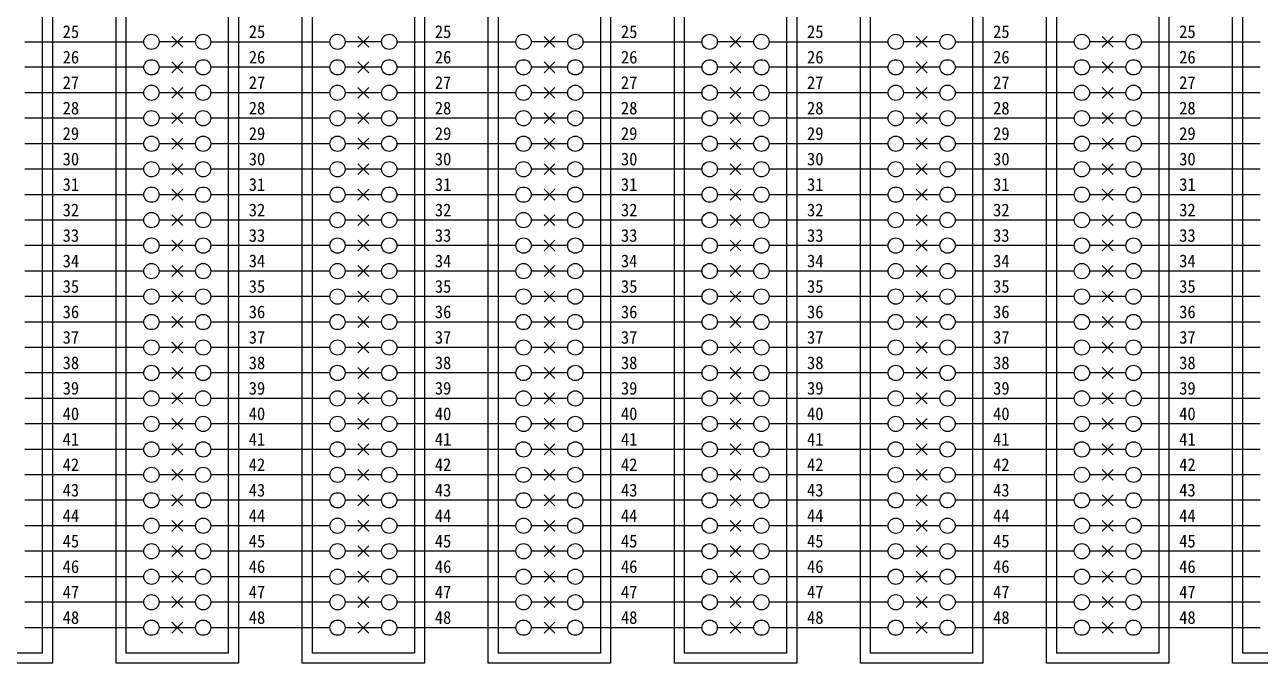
# Model space of a CAD drawing. Extents: x 10526 to 11696, y -1080 to -247.
# Drawn here: x 11138.1 to 11429, y -703.2 to -552.8 of the extents above; entities that cross this region are included whole.
import ezdxf
from ezdxf.enums import TextEntityAlignment as Align

# ---------------------------------------------------------------- set-up
doc = ezdxf.new("R2010")
doc.units = 0
doc.header["$LTSCALE"] = 10
doc.header["$MEASUREMENT"] = 0
for name, color, linetype in [('TN-CABL', 4, 'Continuous'), ('TN-TABL', 3, 'Continuous'), ('TN-TEXT', 3, 'Continuous')]:
    doc.layers.add(name, color=color, linetype=linetype)
doc.styles.get("Standard").update_dxf_attribs({"font": 'GulimChe.ttf'})

msp = doc.modelspace()

# ---------------------------------------------------------------- linework, layer by layer
at = {"layer": 'TN-CABL', "flags": 128}
for points in [[(11138.15, -556.85), (11166.17, -556.85)], [(11178.35, -556.85), (11169.76, -556.85)], [(11181.95, -556.85), (11209.97, -556.85)], [(11222.15, -556.85), (11213.56, -556.85)], [(11225.75, -556.85), (11253.77, -556.85)], [(11265.95, -556.85), (11257.36, -556.85)], [(11269.55, -556.85), (11297.57, -556.85)], [(11309.75, -556.85), (11301.16, -556.85)], [(11313.35, -556.85), (11341.37, -556.85)], [(11353.55, -556.85), (11344.96, -556.85)], [(11357.15, -556.85), (11385.17, -556.85)], [(11397.35, -556.85), (11388.76, -556.85)], [(11400.95, -556.85), (11428.97, -556.85)], [(11166.17, -562.85), (11138.15, -562.85)], [(11178.35, -562.85), (11169.76, -562.85)], [(11209.97, -562.85), (11181.95, -562.85)], [(11222.15, -562.85), (11213.56, -562.85)], [(11253.77, -562.85), (11225.75, -562.85)], [(11265.95, -562.85), (11257.36, -562.85)], [(11297.57, -562.85), (11269.55, -562.85)], [(11309.75, -562.85), (11301.16, -562.85)], [(11341.37, -562.85), (11313.35, -562.85)], [(11353.55, -562.85), (11344.96, -562.85)], [(11385.17, -562.85), (11357.15, -562.85)], [(11397.35, -562.85), (11388.76, -562.85)], [(11428.97, -562.85), (11400.95, -562.85)], [(11166.17, -568.85), (11138.15, -568.85)], [(11178.35, -568.85), (11169.76, -568.85)], [(11209.97, -568.85), (11181.95, -568.85)], [(11222.15, -568.85), (11213.56, -568.85)], [(11253.77, -568.85), (11225.75, -568.85)], [(11265.95, -568.85), (11257.36, -568.85)], [(11297.57, -568.85), (11269.55, -568.85)], [(11309.75, -568.85), (11301.16, -568.85)], [(11341.37, -568.85), (11313.35, -568.85)], [(11353.55, -568.85), (11344.96, -568.85)], [(11385.17, -568.85), (11357.15, -568.85)], [(11397.35, -568.85), (11388.76, -568.85)], [(11428.97, -568.85), (11400.95, -568.85)], [(11166.17, -574.85), (11138.15, -574.85)], [(11178.35, -574.85), (11169.76, -574.85)], [(11209.97, -574.85), (11181.95, -574.85)], [(11222.15, -574.85), (11213.56, -574.85)], [(11253.77, -574.85), (11225.75, -574.85)], [(11265.95, -574.85), (11257.36, -574.85)], [(11297.57, -574.85), (11269.55, -574.85)], [(11309.75, -574.85), (11301.16, -574.85)], [(11341.37, -574.85), (11313.35, -574.85)], [(11353.55, -574.85), (11344.96, -574.85)], [(11385.17, -574.85), (11357.15, -574.85)], [(11397.35, -574.85), (11388.76, -574.85)], [(11428.97, -574.85), (11400.95, -574.85)], [(11166.17, -580.85), (11138.15, -580.85)], [(11178.35, -580.85), (11169.76, -580.85)], [(11209.97, -580.85), (11181.95, -580.85)], [(11222.15, -580.85), (11213.56, -580.85)], [(11253.77, -580.85), (11225.75, -580.85)], [(11265.95, -580.85), (11257.36, -580.85)], [(11297.57, -580.85), (11269.55, -580.85)], [(11309.75, -580.85), (11301.16, -580.85)], [(11341.37, -580.85), (11313.35, -580.85)], [(11353.55, -580.85), (11344.96, -580.85)], [(11385.17, -580.85), (11357.15, -580.85)], [(11397.35, -580.85), (11388.76, -580.85)], [(11428.97, -580.85), (11400.95, -580.85)], [(11166.17, -586.85), (11138.15, -586.85)], [(11178.35, -586.85), (11169.76, -586.85)], [(11209.97, -586.85), (11181.95, -586.85)], [(11222.15, -586.85), (11213.56, -586.85)], [(11253.77, -586.85), (11225.75, -586.85)], [(11265.95, -586.85), (11257.36, -586.85)], [(11297.57, -586.85), (11269.55, -586.85)], [(11309.75, -586.85), (11301.16, -586.85)], [(11341.37, -586.85), (11313.35, -586.85)], [(11353.55, -586.85), (11344.96, -586.85)], [(11385.17, -586.85), (11357.15, -586.85)], [(11397.35, -586.85), (11388.76, -586.85)], [(11428.97, -586.85), (11400.95, -586.85)], [(11166.17, -592.85), (11138.15, -592.85)], [(11178.35, -592.85), (11169.76, -592.85)], [(11209.97, -592.85), (11181.95, -592.85)], [(11222.15, -592.85), (11213.56, -592.85)], [(11253.77, -592.85), (11225.75, -592.85)], [(11265.95, -592.85), (11257.36, -592.85)], [(11297.57, -592.85), (11269.55, -592.85)], [(11309.75, -592.85), (11301.16, -592.85)], [(11341.37, -592.85), (11313.35, -592.85)], [(11353.55, -592.85), (11344.96, -592.85)], [(11385.17, -592.85), (11357.15, -592.85)], [(11397.35, -592.85), (11388.76, -592.85)], [(11428.97, -592.85), (11400.95, -592.85)], [(11166.17, -598.85), (11138.15, -598.85)], [(11178.35, -598.85), (11169.76, -598.85)], [(11209.97, -598.85), (11181.95, -598.85)], [(11222.15, -598.85), (11213.56, -598.85)], [(11253.77, -598.85), (11225.75, -598.85)], [(11265.95, -598.85), (11257.36, -598.85)], [(11297.57, -598.85), (11269.55, -598.85)], [(11309.75, -598.85), (11301.16, -598.85)], [(11341.37, -598.85), (11313.35, -598.85)], [(11353.55, -598.85), (11344.96, -598.85)], [(11385.17, -598.85), (11357.15, -598.85)], [(11397.35, -598.85), (11388.76, -598.85)], [(11428.97, -598.85), (11400.95, -598.85)], [(11166.17, -604.85), (11138.15, -604.85)], [(11178.35, -604.85), (11169.76, -604.85)], [(11209.97, -604.85), (11181.95, -604.85)], [(11222.15, -604.85), (11213.56, -604.85)], [(11253.77, -604.85), (11225.75, -604.85)], [(11265.95, -604.85), (11257.36, -604.85)], [(11297.57, -604.85), (11269.55, -604.85)], [(11309.75, -604.85), (11301.16, -604.85)], [(11341.37, -604.85), (11313.35, -604.85)], [(11353.55, -604.85), (11344.96, -604.85)], [(11385.17, -604.85), (11357.15, -604.85)], [(11397.35, -604.85), (11388.76, -604.85)], [(11428.97, -604.85), (11400.95, -604.85)], [(11166.17, -610.85), (11138.15, -610.85)], [(11178.35, -610.85), (11169.76, -610.85)], [(11209.97, -610.85), (11181.95, -610.85)], [(11222.15, -610.85), (11213.56, -610.85)], [(11253.77, -610.85), (11225.75, -610.85)], [(11265.95, -610.85), (11257.36, -610.85)], [(11297.57, -610.85), (11269.55, -610.85)], [(11309.75, -610.85), (11301.16, -610.85)], [(11341.37, -610.85), (11313.35, -610.85)], [(11353.55, -610.85), (11344.96, -610.85)], [(11385.17, -610.85), (11357.15, -610.85)], [(11397.35, -610.85), (11388.76, -610.85)], [(11428.97, -610.85), (11400.95, -610.85)], [(11166.17, -616.85), (11138.15, -616.85)], [(11178.35, -616.85), (11169.76, -616.85)], [(11209.97, -616.85), (11181.95, -616.85)], [(11222.15, -616.85), (11213.56, -616.85)], [(11253.77, -616.85), (11225.75, -616.85)], [(11265.95, -616.85), (11257.36, -616.85)], [(11297.57, -616.85), (11269.55, -616.85)], [(11309.75, -616.85), (11301.16, -616.85)], [(11341.37, -616.85), (11313.35, -616.85)], [(11353.55, -616.85), (11344.96, -616.85)], [(11385.17, -616.85), (11357.15, -616.85)], [(11397.35, -616.85), (11388.76, -616.85)], [(11428.97, -616.85), (11400.95, -616.85)], [(11166.17, -622.85), (11138.15, -622.85)], [(11178.35, -622.85), (11169.76, -622.85)], [(11209.97, -622.85), (11181.95, -622.85)], [(11222.15, -622.85), (11213.56, -622.85)], [(11253.77, -622.85), (11225.75, -622.85)], [(11265.95, -622.85), (11257.36, -622.85)], [(11297.57, -622.85), (11269.55, -622.85)], [(11309.75, -622.85), (11301.16, -622.85)], [(11341.37, -622.85), (11313.35, -622.85)], [(11353.55, -622.85), (11344.96, -622.85)], [(11385.17, -622.85), (11357.15, -622.85)], [(11397.35, -622.85), (11388.76, -622.85)], [(11428.97, -622.85), (11400.95, -622.85)], [(11166.17, -628.85), (11138.15, -628.85)], [(11178.35, -628.85), (11169.76, -628.85)], [(11209.97, -628.85), (11181.95, -628.85)], [(11222.15, -628.85), (11213.56, -628.85)], [(11253.77, -628.85), (11225.75, -628.85)], [(11265.95, -628.85), (11257.36, -628.85)], [(11297.57, -628.85), (11269.55, -628.85)], [(11309.75, -628.85), (11301.16, -628.85)], [(11341.37, -628.85), (11313.35, -628.85)], [(11353.55, -628.85), (11344.96, -628.85)], [(11385.17, -628.85), (11357.15, -628.85)], [(11397.35, -628.85), (11388.76, -628.85)], [(11428.97, -628.85), (11400.95, -628.85)], [(11166.17, -634.85), (11138.15, -634.85)], [(11178.35, -634.85), (11169.76, -634.85)], [(11209.97, -634.85), (11181.95, -634.85)], [(11222.15, -634.85), (11213.56, -634.85)], [(11253.77, -634.85), (11225.75, -634.85)], [(11265.95, -634.85), (11257.36, -634.85)], [(11297.57, -634.85), (11269.55, -634.85)], [(11309.75, -634.85), (11301.16, -634.85)], [(11341.37, -634.85), (11313.35, -634.85)], [(11353.55, -634.85), (11344.96, -634.85)], [(11385.17, -634.85), (11357.15, -634.85)], [(11397.35, -634.85), (11388.76, -634.85)], [(11428.97, -634.85), (11400.95, -634.85)], [(11166.17, -640.85), (11138.15, -640.85)], [(11178.35, -640.85), (11169.76, -640.85)], [(11209.97, -640.85), (11181.95, -640.85)], [(11222.15, -640.85), (11213.56, -640.85)], [(11253.77, -640.85), (11225.75, -640.85)], [(11265.95, -640.85), (11257.36, -640.85)], [(11297.57, -640.85), (11269.55, -640.85)], [(11309.75, -640.85), (11301.16, -640.85)], [(11341.37, -640.85), (11313.35, -640.85)], [(11353.55, -640.85), (11344.96, -640.85)], [(11385.17, -640.85), (11357.15, -640.85)], [(11397.35, -640.85), (11388.76, -640.85)], [(11428.97, -640.85), (11400.95, -640.85)], [(11166.17, -646.85), (11138.15, -646.85)], [(11178.35, -646.85), (11169.76, -646.85)], [(11209.97, -646.85), (11181.95, -646.85)], [(11222.15, -646.85), (11213.56, -646.85)], [(11253.77, -646.85), (11225.75, -646.85)], [(11265.95, -646.85), (11257.36, -646.85)], [(11297.57, -646.85), (11269.55, -646.85)], [(11309.75, -646.85), (11301.16, -646.85)], [(11341.37, -646.85), (11313.35, -646.85)], [(11353.55, -646.85), (11344.96, -646.85)], [(11385.17, -646.85), (11357.15, -646.85)], [(11397.35, -646.85), (11388.76, -646.85)], [(11428.97, -646.85), (11400.95, -646.85)], [(11166.17, -652.85), (11138.15, -652.85)], [(11178.35, -652.85), (11169.76, -652.85)], [(11209.97, -652.85), (11181.95, -652.85)], [(11222.15, -652.85), (11213.56, -652.85)], [(11253.77, -652.85), (11225.75, -652.85)], [(11265.95, -652.85), (11257.36, -652.85)], [(11297.57, -652.85), (11269.55, -652.85)], [(11309.75, -652.85), (11301.16, -652.85)], [(11341.37, -652.85), (11313.35, -652.85)], [(11353.55, -652.85), (11344.96, -652.85)], [(11385.17, -652.85), (11357.15, -652.85)], [(11397.35, -652.85), (11388.76, -652.85)], [(11428.97, -652.85), (11400.95, -652.85)], [(11166.17, -658.85), (11138.15, -658.85)], [(11178.35, -658.85), (11169.76, -658.85)], [(11209.97, -658.85), (11181.95, -658.85)], [(11222.15, -658.85), (11213.56, -658.85)], [(11253.77, -658.85), (11225.75, -658.85)], [(11265.95, -658.85), (11257.36, -658.85)], [(11297.57, -658.85), (11269.55, -658.85)], [(11309.75, -658.85), (11301.16, -658.85)], [(11341.37, -658.85), (11313.35, -658.85)], [(11353.55, -658.85), (11344.96, -658.85)], [(11385.17, -658.85), (11357.15, -658.85)], [(11397.35, -658.85), (11388.76, -658.85)], [(11428.97, -658.85), (11400.95, -658.85)], [(11166.17, -664.85), (11138.15, -664.85)], [(11178.35, -664.85), (11169.76, -664.85)], [(11209.97, -664.85), (11181.95, -664.85)], [(11222.15, -664.85), (11213.56, -664.85)], [(11253.77, -664.85), (11225.75, -664.85)], [(11265.95, -664.85), (11257.36, -664.85)], [(11297.57, -664.85), (11269.55, -664.85)], [(11309.75, -664.85), (11301.16, -664.85)], [(11341.37, -664.85), (11313.35, -664.85)], [(11353.55, -664.85), (11344.96, -664.85)], [(11385.17, -664.85), (11357.15, -664.85)], [(11397.35, -664.85), (11388.76, -664.85)], [(11428.97, -664.85), (11400.95, -664.85)], [(11166.17, -670.85), (11138.15, -670.85)], [(11178.35, -670.85), (11169.76, -670.85)], [(11209.97, -670.85), (11181.95, -670.85)], [(11222.15, -670.85), (11213.56, -670.85)], [(11253.77, -670.85), (11225.75, -670.85)], [(11265.95, -670.85), (11257.36, -670.85)], [(11297.57, -670.85), (11269.55, -670.85)], [(11309.75, -670.85), (11301.16, -670.85)], [(11341.37, -670.85), (11313.35, -670.85)], [(11353.55, -670.85), (11344.96, -670.85)], [(11385.17, -670.85), (11357.15, -670.85)], [(11397.35, -670.85), (11388.76, -670.85)], [(11428.97, -670.85), (11400.95, -670.85)], [(11166.17, -676.85), (11138.15, -676.85)], [(11178.35, -676.85), (11169.76, -676.85)], [(11209.97, -676.85), (11181.95, -676.85)], [(11222.15, -676.85), (11213.56, -676.85)], [(11253.77, -676.85), (11225.75, -676.85)], [(11265.95, -676.85), (11257.36, -676.85)], [(11297.57, -676.85), (11269.55, -676.85)], [(11309.75, -676.85), (11301.16, -676.85)], [(11341.37, -676.85), (11313.35, -676.85)], [(11353.55, -676.85), (11344.96, -676.85)], [(11385.17, -676.85), (11357.15, -676.85)], [(11397.35, -676.85), (11388.76, -676.85)], [(11428.97, -676.85), (11400.95, -676.85)], [(11166.17, -682.85), (11138.15, -682.85)], [(11178.35, -682.85), (11169.76, -682.85)], [(11209.97, -682.85), (11181.95, -682.85)], [(11222.15, -682.85), (11213.56, -682.85)], [(11253.77, -682.85), (11225.75, -682.85)], [(11265.95, -682.85), (11257.36, -682.85)], [(11297.57, -682.85), (11269.55, -682.85)], [(11309.75, -682.85), (11301.16, -682.85)], [(11341.37, -682.85), (11313.35, -682.85)], [(11353.55, -682.85), (11344.96, -682.85)], [(11385.17, -682.85), (11357.15, -682.85)], [(11397.35, -682.85), (11388.76, -682.85)], [(11428.97, -682.85), (11400.95, -682.85)], [(11166.17, -688.85), (11138.15, -688.85)], [(11178.35, -688.85), (11169.76, -688.85)], [(11209.97, -688.85), (11181.95, -688.85)], [(11222.15, -688.85), (11213.56, -688.85)], [(11253.77, -688.85), (11225.75, -688.85)], [(11265.95, -688.85), (11257.36, -688.85)], [(11297.57, -688.85), (11269.55, -688.85)], [(11309.75, -688.85), (11301.16, -688.85)], [(11341.37, -688.85), (11313.35, -688.85)], [(11353.55, -688.85), (11344.96, -688.85)], [(11385.17, -688.85), (11357.15, -688.85)], [(11397.35, -688.85), (11388.76, -688.85)], [(11428.97, -688.85), (11400.95, -688.85)], [(11166.17, -694.85), (11138.15, -694.85)], [(11178.35, -694.85), (11169.76, -694.85)], [(11209.97, -694.85), (11181.95, -694.85)], [(11222.15, -694.85), (11213.56, -694.85)], [(11253.77, -694.85), (11225.75, -694.85)], [(11265.95, -694.85), (11257.36, -694.85)], [(11297.57, -694.85), (11269.55, -694.85)], [(11309.75, -694.85), (11301.16, -694.85)], [(11341.37, -694.85), (11313.35, -694.85)], [(11353.55, -694.85), (11344.96, -694.85)], [(11385.17, -694.85), (11357.15, -694.85)], [(11397.35, -694.85), (11388.76, -694.85)], [(11428.97, -694.85), (11400.95, -694.85)]]:
    msp.add_lwpolyline(points, dxfattribs=at)
at = {"layer": 'TN-CABL', "ltscale": 1.5}
for points in [[(11172.79, -555.57), (11175.33, -558.12)], [(11175.33, -555.57), (11172.79, -558.12)], [(11216.59, -555.57), (11219.13, -558.12)], [(11219.13, -555.57), (11216.59, -558.12)], [(11260.38, -555.57), (11262.93, -558.12)], [(11262.93, -555.57), (11260.38, -558.12)], [(11304.18, -555.57), (11306.73, -558.12)], [(11306.73, -555.57), (11304.18, -558.12)], [(11347.98, -555.57), (11350.53, -558.12)], [(11350.53, -555.57), (11347.98, -558.12)], [(11391.78, -555.57), (11394.33, -558.12)], [(11394.33, -555.57), (11391.78, -558.12)], [(11172.79, -561.57), (11175.33, -564.12)], [(11175.33, -561.57), (11172.79, -564.12)], [(11216.59, -561.57), (11219.13, -564.12)], [(11219.13, -561.57), (11216.59, -564.12)], [(11260.38, -561.57), (11262.93, -564.12)], [(11262.93, -561.57), (11260.38, -564.12)], [(11304.18, -561.57), (11306.73, -564.12)], [(11306.73, -561.57), (11304.18, -564.12)], [(11347.98, -561.57), (11350.53, -564.12)], [(11350.53, -561.57), (11347.98, -564.12)], [(11391.78, -561.57), (11394.33, -564.12)], [(11394.33, -561.57), (11391.78, -564.12)], [(11172.79, -567.57), (11175.33, -570.12)], [(11175.33, -567.57), (11172.79, -570.12)], [(11216.59, -567.57), (11219.13, -570.12)], [(11219.13, -567.57), (11216.59, -570.12)], [(11260.38, -567.57), (11262.93, -570.12)], [(11262.93, -567.57), (11260.38, -570.12)], [(11304.18, -567.57), (11306.73, -570.12)], [(11306.73, -567.57), (11304.18, -570.12)], [(11347.98, -567.57), (11350.53, -570.12)], [(11350.53, -567.57), (11347.98, -570.12)], [(11391.78, -567.57), (11394.33, -570.12)], [(11394.33, -567.57), (11391.78, -570.12)], [(11172.79, -573.57), (11175.33, -576.12)], [(11175.33, -573.57), (11172.79, -576.12)], [(11216.59, -573.57), (11219.13, -576.12)], [(11219.13, -573.57), (11216.59, -576.12)], [(11260.38, -573.57), (11262.93, -576.12)], [(11262.93, -573.57), (11260.38, -576.12)], [(11304.18, -573.57), (11306.73, -576.12)], [(11306.73, -573.57), (11304.18, -576.12)], [(11347.98, -573.57), (11350.53, -576.12)], [(11350.53, -573.57), (11347.98, -576.12)], [(11391.78, -573.57), (11394.33, -576.12)], [(11394.33, -573.57), (11391.78, -576.12)], [(11172.79, -579.57), (11175.33, -582.12)], [(11175.33, -579.57), (11172.79, -582.12)], [(11216.59, -579.57), (11219.13, -582.12)], [(11219.13, -579.57), (11216.59, -582.12)], [(11260.38, -579.57), (11262.93, -582.12)], [(11262.93, -579.57), (11260.38, -582.12)], [(11304.18, -579.57), (11306.73, -582.12)], [(11306.73, -579.57), (11304.18, -582.12)], [(11347.98, -579.57), (11350.53, -582.12)], [(11350.53, -579.57), (11347.98, -582.12)], [(11391.78, -579.57), (11394.33, -582.12)], [(11394.33, -579.57), (11391.78, -582.12)], [(11172.79, -585.57), (11175.33, -588.12)], [(11175.33, -585.57), (11172.79, -588.12)], [(11216.59, -585.57), (11219.13, -588.12)], [(11219.13, -585.57), (11216.59, -588.12)], [(11260.38, -585.57), (11262.93, -588.12)], [(11262.93, -585.57), (11260.38, -588.12)], [(11304.18, -585.57), (11306.73, -588.12)], [(11306.73, -585.57), (11304.18, -588.12)], [(11347.98, -585.57), (11350.53, -588.12)], [(11350.53, -585.57), (11347.98, -588.12)], [(11391.78, -585.57), (11394.33, -588.12)], [(11394.33, -585.57), (11391.78, -588.12)], [(11172.79, -591.57), (11175.33, -594.12)], [(11175.33, -591.57), (11172.79, -594.12)], [(11216.59, -591.57), (11219.13, -594.12)], [(11219.13, -591.57), (11216.59, -594.12)], [(11260.38, -591.57), (11262.93, -594.12)], [(11262.93, -591.57), (11260.38, -594.12)], [(11304.18, -591.57), (11306.73, -594.12)], [(11306.73, -591.57), (11304.18, -594.12)], [(11347.98, -591.57), (11350.53, -594.12)], [(11350.53, -591.57), (11347.98, -594.12)], [(11391.78, -591.57), (11394.33, -594.12)], [(11394.33, -591.57), (11391.78, -594.12)], [(11172.79, -597.57), (11175.33, -600.12)], [(11175.33, -597.57), (11172.79, -600.12)], [(11216.59, -597.57), (11219.13, -600.12)], [(11219.13, -597.57), (11216.59, -600.12)], [(11260.38, -597.57), (11262.93, -600.12)], [(11262.93, -597.57), (11260.38, -600.12)], [(11304.18, -597.57), (11306.73, -600.12)], [(11306.73, -597.57), (11304.18, -600.12)], [(11347.98, -597.57), (11350.53, -600.12)], [(11350.53, -597.57), (11347.98, -600.12)], [(11391.78, -597.57), (11394.33, -600.12)], [(11394.33, -597.57), (11391.78, -600.12)], [(11172.79, -603.57), (11175.33, -606.12)], [(11175.33, -603.57), (11172.79, -606.12)], [(11216.59, -603.57), (11219.13, -606.12)], [(11219.13, -603.57), (11216.59, -606.12)], [(11260.38, -603.57), (11262.93, -606.12)], [(11262.93, -603.57), (11260.38, -606.12)], [(11304.18, -603.57), (11306.73, -606.12)], [(11306.73, -603.57), (11304.18, -606.12)], [(11347.98, -603.57), (11350.53, -606.12)], [(11350.53, -603.57), (11347.98, -606.12)], [(11391.78, -603.57), (11394.33, -606.12)], [(11394.33, -603.57), (11391.78, -606.12)], [(11172.79, -609.57), (11175.33, -612.12)], [(11175.33, -609.57), (11172.79, -612.12)], [(11216.59, -609.57), (11219.13, -612.12)], [(11219.13, -609.57), (11216.59, -612.12)], [(11260.38, -609.57), (11262.93, -612.12)], [(11262.93, -609.57), (11260.38, -612.12)], [(11304.18, -609.57), (11306.73, -612.12)], [(11306.73, -609.57), (11304.18, -612.12)], [(11347.98, -609.57), (11350.53, -612.12)], [(11350.53, -609.57), (11347.98, -612.12)], [(11391.78, -609.57), (11394.33, -612.12)], [(11394.33, -609.57), (11391.78, -612.12)], [(11172.79, -615.57), (11175.33, -618.12)], [(11175.33, -615.57), (11172.79, -618.12)], [(11216.59, -615.57), (11219.13, -618.12)], [(11219.13, -615.57), (11216.59, -618.12)], [(11260.38, -615.57), (11262.93, -618.12)], [(11262.93, -615.57), (11260.38, -618.12)], [(11304.18, -615.57), (11306.73, -618.12)], [(11306.73, -615.57), (11304.18, -618.12)], [(11347.98, -615.57), (11350.53, -618.12)], [(11350.53, -615.57), (11347.98, -618.12)], [(11391.78, -615.57), (11394.33, -618.12)], [(11394.33, -615.57), (11391.78, -618.12)], [(11172.79, -621.57), (11175.33, -624.12)], [(11175.33, -621.57), (11172.79, -624.12)], [(11216.59, -621.57), (11219.13, -624.12)], [(11219.13, -621.57), (11216.59, -624.12)], [(11260.38, -621.57), (11262.93, -624.12)], [(11262.93, -621.57), (11260.38, -624.12)], [(11304.18, -621.57), (11306.73, -624.12)], [(11306.73, -621.57), (11304.18, -624.12)], [(11347.98, -621.57), (11350.53, -624.12)], [(11350.53, -621.57), (11347.98, -624.12)], [(11391.78, -621.57), (11394.33, -624.12)], [(11394.33, -621.57), (11391.78, -624.12)], [(11172.79, -627.57), (11175.33, -630.12)], [(11175.33, -627.57), (11172.79, -630.12)], [(11216.59, -627.57), (11219.13, -630.12)], [(11219.13, -627.57), (11216.59, -630.12)], [(11260.38, -627.57), (11262.93, -630.12)], [(11262.93, -627.57), (11260.38, -630.12)], [(11304.18, -627.57), (11306.73, -630.12)], [(11306.73, -627.57), (11304.18, -630.12)], [(11347.98, -627.57), (11350.53, -630.12)], [(11350.53, -627.57), (11347.98, -630.12)], [(11391.78, -627.57), (11394.33, -630.12)], [(11394.33, -627.57), (11391.78, -630.12)], [(11172.79, -633.57), (11175.33, -636.12)], [(11175.33, -633.57), (11172.79, -636.12)], [(11216.59, -633.57), (11219.13, -636.12)], [(11219.13, -633.57), (11216.59, -636.12)], [(11260.38, -633.57), (11262.93, -636.12)], [(11262.93, -633.57), (11260.38, -636.12)], [(11304.18, -633.57), (11306.73, -636.12)], [(11306.73, -633.57), (11304.18, -636.12)], [(11347.98, -633.57), (11350.53, -636.12)], [(11350.53, -633.57), (11347.98, -636.12)], [(11391.78, -633.57), (11394.33, -636.12)], [(11394.33, -633.57), (11391.78, -636.12)], [(11172.79, -639.57), (11175.33, -642.12)], [(11175.33, -639.57), (11172.79, -642.12)], [(11216.59, -639.57), (11219.13, -642.12)], [(11219.13, -639.57), (11216.59, -642.12)], [(11260.38, -639.57), (11262.93, -642.12)], [(11262.93, -639.57), (11260.38, -642.12)], [(11304.18, -639.57), (11306.73, -642.12)], [(11306.73, -639.57), (11304.18, -642.12)], [(11347.98, -639.57), (11350.53, -642.12)], [(11350.53, -639.57), (11347.98, -642.12)], [(11391.78, -639.57), (11394.33, -642.12)], [(11394.33, -639.57), (11391.78, -642.12)], [(11172.79, -645.57), (11175.33, -648.12)], [(11175.33, -645.57), (11172.79, -648.12)], [(11216.59, -645.57), (11219.13, -648.12)], [(11219.13, -645.57), (11216.59, -648.12)], [(11260.38, -645.57), (11262.93, -648.12)], [(11262.93, -645.57), (11260.38, -648.12)], [(11304.18, -645.57), (11306.73, -648.12)], [(11306.73, -645.57), (11304.18, -648.12)], [(11347.98, -645.57), (11350.53, -648.12)], [(11350.53, -645.57), (11347.98, -648.12)], [(11391.78, -645.57), (11394.33, -648.12)], [(11394.33, -645.57), (11391.78, -648.12)], [(11172.79, -651.57), (11175.33, -654.12)], [(11175.33, -651.57), (11172.79, -654.12)], [(11216.59, -651.57), (11219.13, -654.12)], [(11219.13, -651.57), (11216.59, -654.12)], [(11260.38, -651.57), (11262.93, -654.12)], [(11262.93, -651.57), (11260.38, -654.12)], [(11304.18, -651.57), (11306.73, -654.12)], [(11306.73, -651.57), (11304.18, -654.12)], [(11347.98, -651.57), (11350.53, -654.12)], [(11350.53, -651.57), (11347.98, -654.12)], [(11391.78, -651.57), (11394.33, -654.12)], [(11394.33, -651.57), (11391.78, -654.12)], [(11172.79, -657.57), (11175.33, -660.12)], [(11175.33, -657.57), (11172.79, -660.12)], [(11216.59, -657.57), (11219.13, -660.12)], [(11219.13, -657.57), (11216.59, -660.12)], [(11260.38, -657.57), (11262.93, -660.12)], [(11262.93, -657.57), (11260.38, -660.12)], [(11304.18, -657.57), (11306.73, -660.12)], [(11306.73, -657.57), (11304.18, -660.12)], [(11347.98, -657.57), (11350.53, -660.12)], [(11350.53, -657.57), (11347.98, -660.12)], [(11391.78, -657.57), (11394.33, -660.12)], [(11394.33, -657.57), (11391.78, -660.12)], [(11172.79, -663.57), (11175.33, -666.12)], [(11175.33, -663.57), (11172.79, -666.12)], [(11216.59, -663.57), (11219.13, -666.12)], [(11219.13, -663.57), (11216.59, -666.12)], [(11260.38, -663.57), (11262.93, -666.12)], [(11262.93, -663.57), (11260.38, -666.12)], [(11304.18, -663.57), (11306.73, -666.12)], [(11306.73, -663.57), (11304.18, -666.12)], [(11347.98, -663.57), (11350.53, -666.12)], [(11350.53, -663.57), (11347.98, -666.12)], [(11391.78, -663.57), (11394.33, -666.12)], [(11394.33, -663.57), (11391.78, -666.12)], [(11172.79, -669.57), (11175.33, -672.12)], [(11175.33, -669.57), (11172.79, -672.12)], [(11216.59, -669.57), (11219.13, -672.12)], [(11219.13, -669.57), (11216.59, -672.12)], [(11260.38, -669.57), (11262.93, -672.12)], [(11262.93, -669.57), (11260.38, -672.12)], [(11304.18, -669.57), (11306.73, -672.12)], [(11306.73, -669.57), (11304.18, -672.12)], [(11347.98, -669.57), (11350.53, -672.12)], [(11350.53, -669.57), (11347.98, -672.12)], [(11391.78, -669.57), (11394.33, -672.12)], [(11394.33, -669.57), (11391.78, -672.12)], [(11172.79, -675.57), (11175.33, -678.12)], [(11175.33, -675.57), (11172.79, -678.12)], [(11216.59, -675.57), (11219.13, -678.12)], [(11219.13, -675.57), (11216.59, -678.12)], [(11260.38, -675.57), (11262.93, -678.12)], [(11262.93, -675.57), (11260.38, -678.12)], [(11304.18, -675.57), (11306.73, -678.12)], [(11306.73, -675.57), (11304.18, -678.12)], [(11347.98, -675.57), (11350.53, -678.12)], [(11350.53, -675.57), (11347.98, -678.12)], [(11391.78, -675.57), (11394.33, -678.12)], [(11394.33, -675.57), (11391.78, -678.12)], [(11172.79, -681.57), (11175.33, -684.12)], [(11175.33, -681.57), (11172.79, -684.12)], [(11216.59, -681.57), (11219.13, -684.12)], [(11219.13, -681.57), (11216.59, -684.12)], [(11260.38, -681.57), (11262.93, -684.12)], [(11262.93, -681.57), (11260.38, -684.12)], [(11304.18, -681.57), (11306.73, -684.12)], [(11306.73, -681.57), (11304.18, -684.12)], [(11347.98, -681.57), (11350.53, -684.12)], [(11350.53, -681.57), (11347.98, -684.12)], [(11391.78, -681.57), (11394.33, -684.12)], [(11394.33, -681.57), (11391.78, -684.12)], [(11172.79, -687.57), (11175.33, -690.12)], [(11175.33, -687.57), (11172.79, -690.12)], [(11216.59, -687.57), (11219.13, -690.12)], [(11219.13, -687.57), (11216.59, -690.12)], [(11260.38, -687.57), (11262.93, -690.12)], [(11262.93, -687.57), (11260.38, -690.12)], [(11304.18, -687.57), (11306.73, -690.12)], [(11306.73, -687.57), (11304.18, -690.12)], [(11347.98, -687.57), (11350.53, -690.12)], [(11350.53, -687.57), (11347.98, -690.12)], [(11391.78, -687.57), (11394.33, -690.12)], [(11394.33, -687.57), (11391.78, -690.12)], [(11172.79, -693.57), (11175.33, -696.12)], [(11175.33, -693.57), (11172.79, -696.12)], [(11216.59, -693.57), (11219.13, -696.12)], [(11219.13, -693.57), (11216.59, -696.12)], [(11260.38, -693.57), (11262.93, -696.12)], [(11262.93, -693.57), (11260.38, -696.12)], [(11304.18, -693.57), (11306.73, -696.12)], [(11306.73, -693.57), (11304.18, -696.12)], [(11347.98, -693.57), (11350.53, -696.12)], [(11350.53, -693.57), (11347.98, -696.12)], [(11391.78, -693.57), (11394.33, -696.12)], [(11394.33, -693.57), (11391.78, -696.12)]]:
    msp.add_lwpolyline(points, dxfattribs=at)
at = {"layer": 'TN-TABL'}
for points in [[(11115.86, -404.45), (11144.66, -404.45), (11144.66, -703.25), (11115.86, -703.25)], [(11118.26, -406.85), (11142.26, -406.85), (11142.26, -700.85), (11118.26, -700.85)], [(11159.66, -404.45), (11188.46, -404.45), (11188.46, -703.25), (11159.66, -703.25)], [(11162.06, -406.85), (11186.06, -406.85), (11186.06, -700.85), (11162.06, -700.85)], [(11203.46, -404.45), (11232.26, -404.45), (11232.26, -703.25), (11203.46, -703.25)], [(11205.86, -406.85), (11229.86, -406.85), (11229.86, -700.85), (11205.86, -700.85)], [(11247.26, -404.45), (11276.06, -404.45), (11276.06, -703.25), (11247.26, -703.25)], [(11249.66, -406.85), (11273.66, -406.85), (11273.66, -700.85), (11249.66, -700.85)], [(11291.06, -404.45), (11319.86, -404.45), (11319.86, -703.25), (11291.06, -703.25)], [(11293.46, -406.85), (11317.46, -406.85), (11317.46, -700.85), (11293.46, -700.85)], [(11334.86, -404.45), (11363.66, -404.45), (11363.66, -703.25), (11334.86, -703.25)], [(11337.26, -406.85), (11361.26, -406.85), (11361.26, -700.85), (11337.26, -700.85)], [(11378.66, -404.45), (11407.46, -404.45), (11407.46, -703.25), (11378.66, -703.25)], [(11381.06, -406.85), (11405.06, -406.85), (11405.06, -700.85), (11381.06, -700.85)], [(11422.46, -404.45), (11451.26, -404.45), (11451.26, -703.25), (11422.46, -703.25)], [(11424.86, -406.85), (11448.86, -406.85), (11448.86, -700.85), (11424.86, -700.85)]]:
    msp.add_lwpolyline(points, close=True, dxfattribs=at)
at = {"layer": 'TN-TABL', "ltscale": 0.6}
for centre in [(11167.97, -556.85), (11180.15, -556.85), (11211.77, -556.85), (11223.95, -556.85), (11255.57, -556.85), (11267.75, -556.85), (11299.37, -556.85), (11311.55, -556.85), (11343.17, -556.85), (11355.35, -556.85), (11386.97, -556.85), (11399.15, -556.85), (11167.97, -562.85), (11180.15, -562.85), (11211.77, -562.85), (11223.95, -562.85), (11255.57, -562.85), (11267.75, -562.85), (11299.37, -562.85), (11311.55, -562.85), (11343.17, -562.85), (11355.35, -562.85), (11386.97, -562.85), (11399.15, -562.85), (11167.97, -568.85), (11180.15, -568.85), (11211.77, -568.85), (11223.95, -568.85), (11255.57, -568.85), (11267.75, -568.85), (11299.37, -568.85), (11311.55, -568.85), (11343.17, -568.85), (11355.35, -568.85), (11386.97, -568.85), (11399.15, -568.85), (11167.97, -574.85), (11180.15, -574.85), (11211.77, -574.85), (11223.95, -574.85), (11255.57, -574.85), (11267.75, -574.85), (11299.37, -574.85), (11311.55, -574.85), (11343.17, -574.85), (11355.35, -574.85), (11386.97, -574.85), (11399.15, -574.85), (11167.97, -580.85), (11180.15, -580.85), (11211.77, -580.85), (11223.95, -580.85), (11255.57, -580.85), (11267.75, -580.85), (11299.37, -580.85), (11311.55, -580.85), (11343.17, -580.85), (11355.35, -580.85), (11386.97, -580.85), (11399.15, -580.85), (11167.97, -586.85), (11180.15, -586.85), (11211.77, -586.85), (11223.95, -586.85), (11255.57, -586.85), (11267.75, -586.85), (11299.37, -586.85), (11311.55, -586.85), (11343.17, -586.85), (11355.35, -586.85), (11386.97, -586.85), (11399.15, -586.85), (11167.97, -592.85), (11180.15, -592.85), (11211.77, -592.85), (11223.95, -592.85), (11255.57, -592.85), (11267.75, -592.85), (11299.37, -592.85), (11311.55, -592.85), (11343.17, -592.85), (11355.35, -592.85), (11386.97, -592.85), (11399.15, -592.85), (11167.97, -598.85), (11180.15, -598.85), (11211.77, -598.85), (11223.95, -598.85), (11255.57, -598.85), (11267.75, -598.85), (11299.37, -598.85), (11311.55, -598.85), (11343.17, -598.85), (11355.35, -598.85), (11386.97, -598.85), (11399.15, -598.85), (11167.97, -604.85), (11180.15, -604.85), (11211.77, -604.85), (11223.95, -604.85), (11255.57, -604.85), (11267.75, -604.85), (11299.37, -604.85), (11311.55, -604.85), (11343.17, -604.85), (11355.35, -604.85), (11386.97, -604.85), (11399.15, -604.85), (11167.97, -610.85), (11180.15, -610.85), (11211.77, -610.85), (11223.95, -610.85), (11255.57, -610.85), (11267.75, -610.85), (11299.37, -610.85), (11311.55, -610.85), (11343.17, -610.85), (11355.35, -610.85), (11386.97, -610.85), (11399.15, -610.85), (11167.97, -616.85), (11180.15, -616.85), (11211.77, -616.85), (11223.95, -616.85), (11255.57, -616.85), (11267.75, -616.85), (11299.37, -616.85), (11311.55, -616.85), (11343.17, -616.85), (11355.35, -616.85), (11386.97, -616.85), (11399.15, -616.85), (11167.97, -622.85), (11180.15, -622.85), (11211.77, -622.85), (11223.95, -622.85), (11255.57, -622.85), (11267.75, -622.85), (11299.37, -622.85), (11311.55, -622.85), (11343.17, -622.85), (11355.35, -622.85), (11386.97, -622.85), (11399.15, -622.85), (11167.97, -628.85), (11180.15, -628.85), (11211.77, -628.85), (11223.95, -628.85), (11255.57, -628.85), (11267.75, -628.85), (11299.37, -628.85), (11311.55, -628.85), (11343.17, -628.85), (11355.35, -628.85), (11386.97, -628.85), (11399.15, -628.85), (11167.97, -634.85), (11180.15, -634.85), (11211.77, -634.85), (11223.95, -634.85), (11255.57, -634.85), (11267.75, -634.85), (11299.37, -634.85), (11311.55, -634.85), (11343.17, -634.85), (11355.35, -634.85), (11386.97, -634.85), (11399.15, -634.85), (11167.97, -640.85), (11180.15, -640.85), (11211.77, -640.85), (11223.95, -640.85), (11255.57, -640.85), (11267.75, -640.85), (11299.37, -640.85), (11311.55, -640.85), (11343.17, -640.85), (11355.35, -640.85), (11386.97, -640.85), (11399.15, -640.85), (11167.97, -646.85), (11180.15, -646.85), (11211.77, -646.85), (11223.95, -646.85), (11255.57, -646.85), (11267.75, -646.85), (11299.37, -646.85), (11311.55, -646.85), (11343.17, -646.85), (11355.35, -646.85), (11386.97, -646.85), (11399.15, -646.85), (11167.97, -652.85), (11180.15, -652.85), (11211.77, -652.85), (11223.95, -652.85), (11255.57, -652.85), (11267.75, -652.85), (11299.37, -652.85), (11311.55, -652.85), (11343.17, -652.85), (11355.35, -652.85), (11386.97, -652.85), (11399.15, -652.85), (11167.97, -658.85), (11180.15, -658.85), (11211.77, -658.85), (11223.95, -658.85), (11255.57, -658.85), (11267.75, -658.85), (11299.37, -658.85), (11311.55, -658.85), (11343.17, -658.85), (11355.35, -658.85), (11386.97, -658.85), (11399.15, -658.85), (11167.97, -664.85), (11180.15, -664.85), (11211.77, -664.85), (11223.95, -664.85), (11255.57, -664.85), (11267.75, -664.85), (11299.37, -664.85), (11311.55, -664.85), (11343.17, -664.85), (11355.35, -664.85), (11386.97, -664.85), (11399.15, -664.85), (11167.97, -670.85), (11180.15, -670.85), (11211.77, -670.85), (11223.95, -670.85), (11255.57, -670.85), (11267.75, -670.85), (11299.37, -670.85), (11311.55, -670.85), (11343.17, -670.85), (11355.35, -670.85), (11386.97, -670.85), (11399.15, -670.85), (11167.97, -676.85), (11180.15, -676.85), (11211.77, -676.85), (11223.95, -676.85), (11255.57, -676.85), (11267.75, -676.85), (11299.37, -676.85), (11311.55, -676.85), (11343.17, -676.85), (11355.35, -676.85), (11386.97, -676.85), (11399.15, -676.85), (11167.97, -682.85), (11180.15, -682.85), (11211.77, -682.85), (11223.95, -682.85), (11255.57, -682.85), (11267.75, -682.85), (11299.37, -682.85), (11311.55, -682.85), (11343.17, -682.85), (11355.35, -682.85), (11386.97, -682.85), (11399.15, -682.85), (11167.97, -688.85), (11180.15, -688.85), (11211.77, -688.85), (11223.95, -688.85), (11255.57, -688.85), (11267.75, -688.85), (11299.37, -688.85), (11311.55, -688.85), (11343.17, -688.85), (11355.35, -688.85), (11386.97, -688.85), (11399.15, -688.85), (11167.97, -694.85), (11180.15, -694.85), (11211.77, -694.85), (11223.95, -694.85), (11255.57, -694.85), (11267.75, -694.85), (11299.37, -694.85), (11311.55, -694.85), (11343.17, -694.85), (11355.35, -694.85), (11386.97, -694.85), (11399.15, -694.85)]:
    msp.add_circle(centre, 1.8, dxfattribs=at)

# ---------------------------------------------------------------- texts
at = {"layer": 'TN-TEXT'}
for s, p in [('25', (11149.02, -554.45)), ('25', (11192.82, -554.45)), ('25', (11236.62, -554.45)), ('25', (11280.42, -554.45)), ('25', (11324.22, -554.45)), ('25', (11368.02, -554.45)), ('25', (11411.82, -554.45)), ('26', (11149.02, -560.45)), ('26', (11192.82, -560.45)), ('26', (11236.62, -560.45)), ('26', (11280.42, -560.45)), ('26', (11324.22, -560.45)), ('26', (11368.02, -560.45)), ('26', (11411.82, -560.45)), ('27', (11149.02, -566.45)), ('27', (11192.82, -566.45)), ('27', (11236.62, -566.45)), ('27', (11280.42, -566.45)), ('27', (11324.22, -566.45)), ('27', (11368.02, -566.45)), ('27', (11411.82, -566.45)), ('28', (11149.02, -572.45)), ('28', (11192.82, -572.45)), ('28', (11236.62, -572.45)), ('28', (11280.42, -572.45)), ('28', (11324.22, -572.45)), ('28', (11368.02, -572.45)), ('28', (11411.82, -572.45)), ('29', (11149.02, -578.45)), ('29', (11192.82, -578.45)), ('29', (11236.62, -578.45)), ('29', (11280.42, -578.45)), ('29', (11324.22, -578.45)), ('29', (11368.02, -578.45)), ('29', (11411.82, -578.45)), ('30', (11149.02, -584.45)), ('30', (11192.82, -584.45)), ('30', (11236.62, -584.45)), ('30', (11280.42, -584.45)), ('30', (11324.22, -584.45)), ('30', (11368.02, -584.45)), ('30', (11411.82, -584.45)), ('31', (11149.02, -590.45)), ('31', (11192.82, -590.45)), ('31', (11236.62, -590.45)), ('31', (11280.42, -590.45)), ('31', (11324.22, -590.45)), ('31', (11368.02, -590.45)), ('31', (11411.82, -590.45)), ('32', (11149.02, -596.45)), ('32', (11192.82, -596.45)), ('32', (11236.62, -596.45)), ('32', (11280.42, -596.45)), ('32', (11324.22, -596.45)), ('32', (11368.02, -596.45)), ('32', (11411.82, -596.45)), ('33', (11149.02, -602.45)), ('33', (11192.82, -602.45)), ('33', (11236.62, -602.45)), ('33', (11280.42, -602.45)), ('33', (11324.22, -602.45)), ('33', (11368.02, -602.45)), ('33', (11411.82, -602.45)), ('34', (11149.02, -608.45)), ('34', (11192.82, -608.45)), ('34', (11236.62, -608.45)), ('34', (11280.42, -608.45)), ('34', (11324.22, -608.45)), ('34', (11368.02, -608.45)), ('34', (11411.82, -608.45)), ('35', (11149.02, -614.45)), ('35', (11192.82, -614.45)), ('35', (11236.62, -614.45)), ('35', (11280.42, -614.45)), ('35', (11324.22, -614.45)), ('35', (11368.02, -614.45)), ('35', (11411.82, -614.45)), ('36', (11149.02, -620.45)), ('36', (11192.82, -620.45)), ('36', (11236.62, -620.45)), ('36', (11280.42, -620.45)), ('36', (11324.22, -620.45)), ('36', (11368.02, -620.45)), ('36', (11411.82, -620.45)), ('37', (11149.02, -626.45)), ('37', (11192.82, -626.45)), ('37', (11236.62, -626.45)), ('37', (11280.42, -626.45)), ('37', (11324.22, -626.45)), ('37', (11368.02, -626.45)), ('37', (11411.82, -626.45)), ('38', (11149.02, -632.45)), ('38', (11192.82, -632.45)), ('38', (11236.62, -632.45)), ('38', (11280.42, -632.45)), ('38', (11324.22, -632.45)), ('38', (11368.02, -632.45)), ('38', (11411.82, -632.45)), ('39', (11149.02, -638.45)), ('39', (11192.82, -638.45)), ('39', (11236.62, -638.45)), ('39', (11280.42, -638.45)), ('39', (11324.22, -638.45)), ('39', (11368.02, -638.45)), ('39', (11411.82, -638.45)), ('40', (11149.02, -644.45)), ('40', (11192.82, -644.45)), ('40', (11236.62, -644.45)), ('40', (11280.42, -644.45)), ('40', (11324.22, -644.45)), ('40', (11368.02, -644.45)), ('40', (11411.82, -644.45)), ('41', (11149.02, -650.45)), ('41', (11192.82, -650.45)), ('41', (11236.62, -650.45)), ('41', (11280.42, -650.45)), ('41', (11324.22, -650.45)), ('41', (11368.02, -650.45)), ('41', (11411.82, -650.45)), ('42', (11149.02, -656.45)), ('42', (11192.82, -656.45)), ('42', (11236.62, -656.45)), ('42', (11280.42, -656.45)), ('42', (11324.22, -656.45)), ('42', (11368.02, -656.45)), ('42', (11411.82, -656.45)), ('43', (11149.02, -662.45)), ('43', (11192.82, -662.45)), ('43', (11236.62, -662.45)), ('43', (11280.42, -662.45)), ('43', (11324.22, -662.45)), ('43', (11368.02, -662.45)), ('43', (11411.82, -662.45)), ('44', (11149.02, -668.45)), ('44', (11192.82, -668.45)), ('44', (11236.62, -668.45)), ('44', (11280.42, -668.45)), ('44', (11324.22, -668.45)), ('44', (11368.02, -668.45)), ('44', (11411.82, -668.45)), ('45', (11149.02, -674.45)), ('45', (11192.82, -674.45)), ('45', (11236.62, -674.45)), ('45', (11280.42, -674.45)), ('45', (11324.22, -674.45)), ('45', (11368.02, -674.45)), ('45', (11411.82, -674.45)), ('46', (11149.02, -680.45)), ('46', (11192.82, -680.45)), ('46', (11236.62, -680.45)), ('46', (11280.42, -680.45)), ('46', (11324.22, -680.45)), ('46', (11368.02, -680.45)), ('46', (11411.82, -680.45)), ('47', (11149.02, -686.45)), ('47', (11192.82, -686.45)), ('47', (11236.62, -686.45)), ('47', (11280.42, -686.45)), ('47', (11324.22, -686.45)), ('47', (11368.02, -686.45)), ('47', (11411.82, -686.45)), ('48', (11149.02, -692.45)), ('48', (11192.82, -692.45)), ('48', (11236.62, -692.45)), ('48', (11280.42, -692.45)), ('48', (11324.22, -692.45)), ('48', (11368.02, -692.45)), ('48', (11411.82, -692.45))]:
    msp.add_text(s, height=3, dxfattribs=at).set_placement(p, align=Align.MIDDLE_CENTER)

doc.saveas('drawing.dxf')
